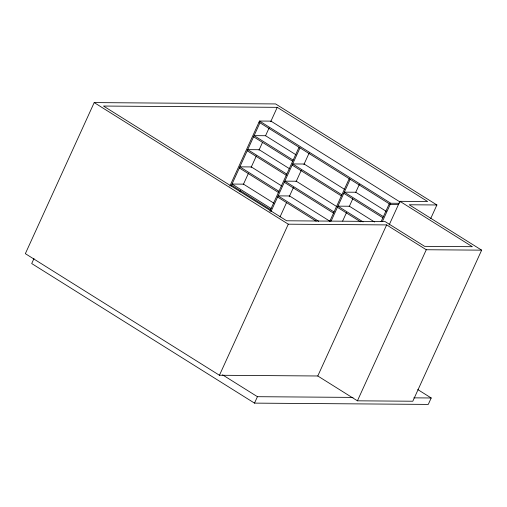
<?xml version="1.0" encoding="UTF-8"?>
<svg xmlns="http://www.w3.org/2000/svg" width="507" height="507" viewBox="0 0 507 507"><rect width="100%" height="100%" fill="white"/><g stroke="black" fill="none" stroke-linecap="round" stroke-linejoin="round"><path stroke-width="0.76" d="M436.895 204.974L275.605 103.935L94.201 102.591L25.35 253.665L219.442 375.262L317.788 375.985L357.422 400.822L412.799 401.227L481.65 250.154L409.206 204.771L436.895 204.974L430.665 218.644M33.988 258.551L31.707 263.551L254.501 403.122L428.276 404.409L431.204 397.982L417.781 389.572M229.867 186.088L259.514 121.04L270.966 121.122L400.181 202.071M231.16 185.98L259.964 122.783M270.7 121.718L277.253 107.332L427.61 201.52L399.922 201.317L389.103 225.057M240.001 191.804L240.654 190.372M243.278 184.624L248.512 173.134M251.13 167.392L256.365 155.903M258.982 150.154L262.582 142.258M265.529 135.794L269.128 127.897M269.901 211.172L299.029 147.258M270.871 211.78L299.998 147.867M280.041 216.888L286.582 202.527M289.199 196.779L293.458 187.444M296.075 181.702L301.31 170.213M303.927 164.464L309.162 152.975M219.442 375.262L288.293 224.183L386.632 224.912L426.273 249.742L481.65 250.154M329.899 221.058L349.203 178.692M331.191 220.951L350.172 179.301M254.501 403.122L257.436 396.696L353.005 397.399M342.65 221.033L346.579 212.414M349.196 206.672L352.796 198.776M355.743 192.311L359.343 184.409M381.061 221.724L389.243 203.776M382.354 221.616L390.732 203.244L399.129 203.301M317.788 375.985L386.632 224.912M357.422 400.822L426.273 249.742M277.253 107.332L103.485 106.045L286.645 220.786L384.984 221.515L424.625 246.345L472.366 246.7L399.922 201.317M398.61 204.441L390.213 204.378L258.995 122.174M413.826 397.849L431.204 397.982M259.514 121.04L390.732 203.244M296.018 154.806L265.56 135.724L254.102 135.642L293.173 160.117M386.233 211.324L355.775 192.242L344.316 192.159L383.381 216.628M344.69 189.434L304.13 164.021L292.672 163.938L341.883 194.764M253.582 136.782L292.653 161.258M343.797 193.294L382.861 217.769M292.152 165.079L341.363 195.905M289.643 168.806L259.178 149.723L247.727 149.641L286.791 174.11M374.553 222.003L349.393 206.241L337.935 206.153L363.101 221.92M336.851 206.647L296.284 181.233L284.833 181.151L334.037 211.977M247.207 150.775L286.271 175.251M337.415 207.293L360.591 221.812M284.313 182.286L333.517 213.117M281.797 186.018L251.339 166.936L239.881 166.847L278.945 191.323M330.139 221.375L289.573 195.962L278.121 195.879L318.681 221.286M239.361 167.988L278.425 192.464M277.602 197.014L316.165 221.179M273.951 203.231L243.493 184.149L232.035 184.06L271.106 208.535M231.515 185.201L270.586 209.676M94.201 102.591L288.293 224.183M222.535 374.831L257.436 396.696"/></g></svg>
